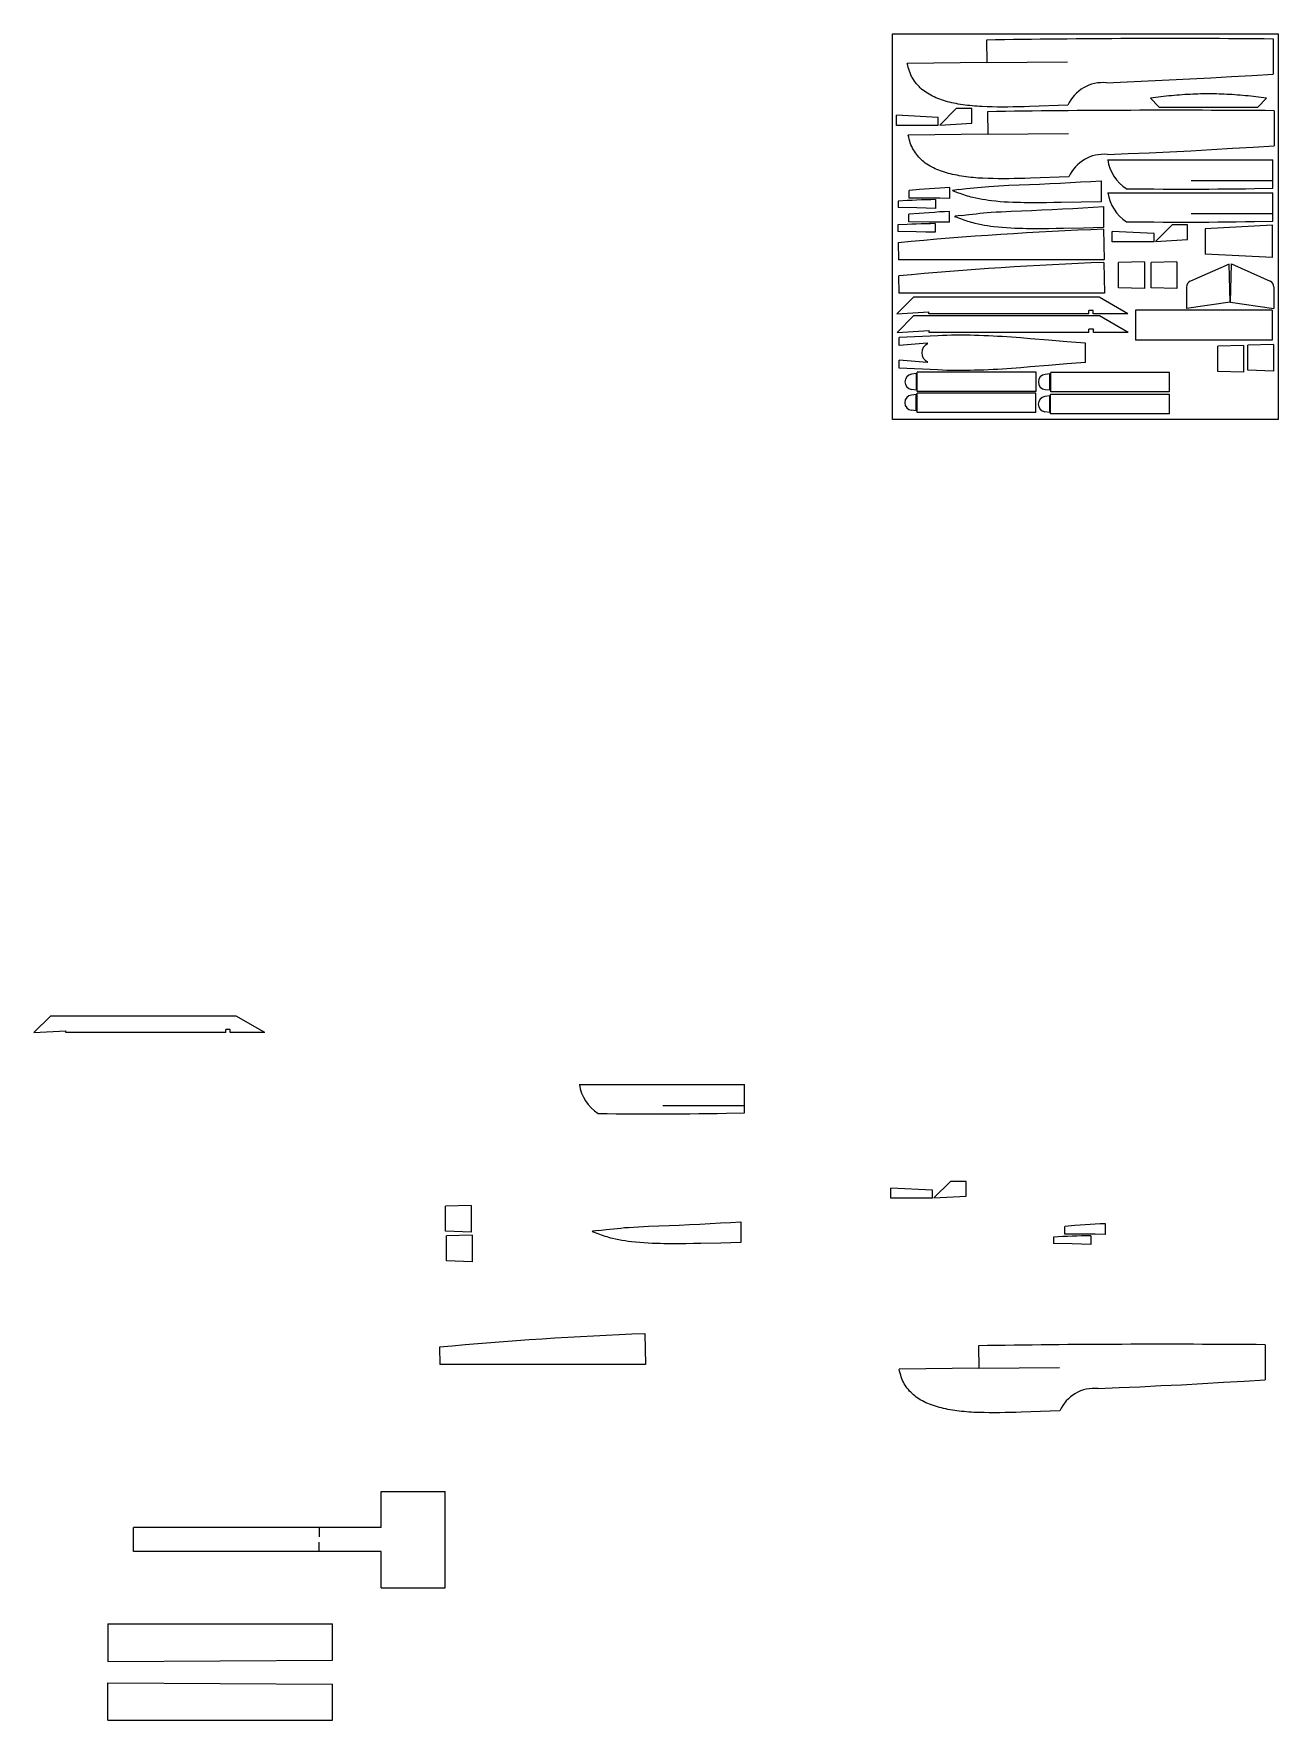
# Model space of a CAD drawing. Header units: inches. Extents: x 28 to 145, y 0 to 158.
import ezdxf

# ---------------------------------------------------------------- set-up
doc = ezdxf.new("R2010")
doc.units = ezdxf.units.IN
doc.header["$MEASUREMENT"] = 0

msp = doc.modelspace()

# ---------------------------------------------------------------- linework, layer by layer
for p, q in [((144.12, 157.12), (144.12, 153.85)), ((144.21, 150.42), (144.21, 147.15)), ((128.07, 143.89), (128.07, 141.94)), ((128.28, 141.48), (128.28, 139.52)), ((132.1, 136.34), (132.1, 133.84)), ((135.14, 136.34), (135.14, 133.84)), ((141.35, 128.53), (141.35, 126.03)), ((144.15, 128.63), (144.15, 126.13)), ((69.27, 48.3), (69.27, 45.81)), ((94.44, 46.78), (94.44, 44.83)), ((69.38, 45.53), (69.38, 43.04)), ((143.36, 35.3), (143.36, 32.03)), ((60.87, 21.63), (66.86, 21.63)), ((55.1, 18.26), (55.1, 17.39)), ((55.1, 16.01), (55.09, 16.89)), ((60.87, 12.64), (66.86, 12.64)), ((35.36, 9.26), (35.36, 5.76)), ((35.36, 9.26), (56.33, 9.26)), ((35.36, 5.76), (56.33, 5.89)), ((35.36, 0.27), (35.36, 3.77)), ((35.36, 3.77), (56.33, 3.64)), ((35.36, 0.27), (56.33, 0.27))]:
    msp.add_line(p, q)
msp.add_lwpolyline([(108.6, 157.61), (144.6, 157.61), (144.6, 121.61), (108.6, 121.61)], close=True)
at = {"color": 7, "lineweight": -3}
for points in [[(117.37, 157.02), (117.41, 154.93)], [(117.41, 154.93), (109.98, 154.84)], [(121.37, 150.82), (120.87, 150.8), (120.36, 150.79), (119.86, 150.78), (119.36, 150.77), (118.87, 150.77), (118.38, 150.77), (117.9, 150.78), (117.42, 150.79), (116.95, 150.81), (116.72, 150.83), (116.49, 150.84), (116.26, 150.86), (116.03, 150.88), (115.81, 150.9), (115.59, 150.93), (115.37, 150.96), (115.16, 150.98), (114.94, 151.02), (114.73, 151.05), (114.53, 151.09), (114.32, 151.13), (114.12, 151.17), (113.93, 151.22), (113.73, 151.27), (113.54, 151.32), (113.36, 151.38), (113.17, 151.44), (113, 151.5), (112.82, 151.57), (112.65, 151.64), (112.48, 151.72), (112.32, 151.79), (112.16, 151.88), (112.01, 151.96), (111.86, 152.05), (111.71, 152.15), (111.58, 152.24), (111.44, 152.35), (111.31, 152.45), (111.19, 152.57), (111.07, 152.68), (110.95, 152.8), (110.84, 152.93), (110.74, 153.06), (110.64, 153.2), (110.55, 153.34), (110.46, 153.48), (110.38, 153.63), (110.3, 153.79), (110.23, 153.95), (110.17, 154.12), (110.12, 154.29), (110.06, 154.47), (110.02, 154.65), (109.98, 154.84)], [(117.41, 154.93), (124.93, 155)], [(128.56, 153.04), (130.5, 153.12), (132.45, 153.21), (134.4, 153.3), (136.34, 153.4), (138.29, 153.5), (140.23, 153.61), (142.17, 153.72), (144.12, 153.85)], [(143.49, 151.59), (143.25, 151.62), (143, 151.66), (142.76, 151.69), (142.51, 151.72), (142.27, 151.75), (142.02, 151.78), (141.78, 151.81), (141.53, 151.83), (141.29, 151.85), (141.04, 151.87), (140.8, 151.89), (140.55, 151.91), (140.3, 151.93), (140.06, 151.94), (139.81, 151.95), (139.56, 151.97), (139.32, 151.97), (139.07, 151.98), (138.82, 151.99), (138.58, 151.99), (138.33, 152), (137.84, 152), (137.59, 151.99), (137.34, 151.99), (137.1, 151.98), (136.85, 151.97), (136.61, 151.97), (136.36, 151.95), (136.11, 151.94), (135.87, 151.93), (135.62, 151.91), (135.37, 151.89), (135.13, 151.87), (134.88, 151.85), (134.64, 151.83), (134.39, 151.81), (134.14, 151.78), (133.9, 151.75), (133.65, 151.72), (133.41, 151.69), (133.17, 151.66), (132.68, 151.59)], [(133.49, 150.77), (132.68, 151.59)], [(142.68, 150.77), (143.49, 151.59)], [(112.87, 149.06), (108.97, 149.06), (108.97, 150)], [(112.87, 149.81), (108.97, 150)], [(112.87, 149.06), (112.87, 149.81)], [(113, 149.09), (114.55, 150.64)], [(116, 150.64), (114.55, 150.64)], [(116, 149.27), (116, 150.64)], [(117.46, 150.33), (117.5, 148.23)], [(124.96, 150.95), (121.37, 150.82)], [(133.49, 150.77), (142.68, 150.77)], [(117.5, 148.23), (110.07, 148.15)], [(121.46, 144.13), (120.95, 144.11), (120.45, 144.1), (119.95, 144.09), (119.45, 144.08), (118.96, 144.08), (118.47, 144.08), (117.98, 144.09), (117.51, 144.1), (117.04, 144.12), (116.8, 144.13), (116.57, 144.15), (116.35, 144.17), (116.12, 144.19), (115.9, 144.21), (115.68, 144.23), (115.46, 144.26), (115.24, 144.29), (115.03, 144.32), (114.82, 144.36), (114.62, 144.4), (114.41, 144.44), (114.21, 144.48), (114.01, 144.53), (113.82, 144.58), (113.63, 144.63), (113.44, 144.69), (113.26, 144.75), (113.08, 144.81), (112.91, 144.88), (112.74, 144.95), (112.57, 145.02), (112.41, 145.1), (112.25, 145.18), (112.1, 145.27), (111.95, 145.36), (111.8, 145.45), (111.66, 145.55), (111.53, 145.65), (111.4, 145.76), (111.27, 145.87), (111.15, 145.99), (111.04, 146.11), (110.93, 146.24), (110.83, 146.37), (110.73, 146.5), (110.64, 146.64), (110.55, 146.79), (110.47, 146.94), (110.39, 147.1), (110.32, 147.26), (110.26, 147.42), (110.2, 147.6), (110.15, 147.78), (110.11, 147.96), (110.07, 148.15)], [(113, 149.09), (116, 149.27)], [(117.5, 148.23), (125.02, 148.3)], [(128.65, 146.35), (130.59, 146.43), (132.54, 146.51), (134.48, 146.6), (136.43, 146.7), (138.37, 146.81), (140.32, 146.92), (142.26, 147.03), (144.21, 147.15)], [(128.67, 145.85), (144.1, 145.85)], [(144.1, 143.2), (144.1, 145.85)], [(113.95, 143.26), (113.48, 143.23), (113, 143.2), (112.53, 143.17), (112.06, 143.14), (111.58, 143.11), (111.11, 143.07), (110.16, 143)], [(113.95, 142.25), (113.95, 143.26)], [(114.8, 143.07), (115.5, 143.16), (116.19, 143.23), (116.54, 143.27), (116.88, 143.3), (117.23, 143.34), (117.58, 143.36), (118.05, 143.4), (118.52, 143.42), (118.99, 143.45), (119.46, 143.47), (120.41, 143.5), (121.37, 143.54), (122.32, 143.58), (123.28, 143.63), (124.24, 143.67), (125.2, 143.72), (126.15, 143.78), (127.11, 143.83), (128.07, 143.89)], [(125.05, 144.25), (121.46, 144.13)], [(130.41, 143.15), (131.27, 143.14), (132.12, 143.13), (132.98, 143.13), (133.84, 143.12), (134.69, 143.12), (136.4, 143.12), (137.26, 143.12), (138.11, 143.12), (138.97, 143.13), (139.82, 143.14), (140.68, 143.14), (141.54, 143.15), (142.39, 143.17), (144.1, 143.2)], [(136.46, 143.91), (144.1, 143.91)], [(112.6, 142.13), (112.16, 142.12), (111.73, 142.11), (111.29, 142.1), (110.85, 142.08), (110.42, 142.06), (109.98, 142.04), (109.11, 142)], [(109.11, 142), (109.11, 141.39)], [(110.16, 142.28), (110.16, 143)], [(113.95, 142.25), (113, 142.26), (112.06, 142.27), (110.16, 142.28)], [(112.6, 142.13), (112.6, 141.32)], [(114.75, 142.75), (114.23, 142.94)], [(114.8, 143.07), (114.24, 143)], [(128.07, 141.94), (126.21, 141.9), (124.34, 141.86), (123.65, 141.85), (122.96, 141.84), (122.27, 141.83), (121.58, 141.83), (121.23, 141.83), (120.89, 141.84), (120.54, 141.85), (120.2, 141.85), (119.81, 141.87), (119.42, 141.89), (119.02, 141.91), (118.63, 141.94), (118.24, 141.98), (117.85, 142.02), (117.56, 142.05), (117.26, 142.1), (116.97, 142.14), (116.68, 142.2), (116.38, 142.26), (116.1, 142.33), (115.92, 142.37), (115.75, 142.42), (115.58, 142.47), (115.41, 142.52), (115.25, 142.57), (115.08, 142.63), (114.91, 142.69), (114.75, 142.75)], [(128.68, 142.77), (144.1, 142.77)], [(144.1, 140.12), (144.1, 142.77)], [(112.6, 141.32), (111.73, 141.34), (110.86, 141.36), (109.11, 141.39)], [(113.92, 141.03), (113.45, 141), (112.97, 140.98), (112.5, 140.94), (112.02, 140.91), (111.55, 140.88), (111.08, 140.84), (110.13, 140.77)], [(110.13, 140.06), (110.13, 140.77)], [(113.92, 140.02), (112.97, 140.03), (112.02, 140.04), (110.13, 140.06)], [(113.92, 140.02), (113.92, 141.03)], [(114.96, 140.34), (114.44, 140.52)], [(115.01, 140.66), (114.45, 140.59)], [(128.28, 139.52), (126.42, 139.48), (124.55, 139.45), (123.86, 139.43), (123.17, 139.42), (122.48, 139.42), (121.79, 139.42), (121.44, 139.42), (121.1, 139.42), (120.75, 139.43), (120.41, 139.44), (120.02, 139.45), (119.63, 139.47), (119.23, 139.5), (118.84, 139.52), (118.45, 139.56), (118.06, 139.6), (117.77, 139.64), (117.47, 139.68), (117.18, 139.73), (116.89, 139.78), (116.59, 139.84), (116.31, 139.91), (116.13, 139.96), (115.96, 140), (115.79, 140.05), (115.62, 140.1), (115.46, 140.16), (115.29, 140.21), (115.12, 140.27), (114.96, 140.34)], [(115.01, 140.66), (115.71, 140.74), (116.4, 140.82), (116.75, 140.86), (117.09, 140.89), (117.44, 140.92), (117.79, 140.95), (118.26, 140.98), (118.73, 141.01), (119.2, 141.03), (119.67, 141.05), (120.62, 141.09), (121.58, 141.13), (122.53, 141.17), (123.49, 141.21), (124.45, 141.26), (125.41, 141.31), (126.36, 141.36), (127.32, 141.42), (128.28, 141.48)], [(130.42, 140.07), (131.27, 140.06), (132.13, 140.05), (132.98, 140.05), (133.84, 140.04), (134.69, 140.04), (136.41, 140.04), (137.26, 140.04), (138.12, 140.04), (138.97, 140.05), (139.83, 140.06), (140.68, 140.07), (141.54, 140.08), (142.39, 140.09), (144.1, 140.12)], [(136.46, 140.83), (144.1, 140.83)], [(112.57, 139.91), (112.13, 139.89), (111.7, 139.88), (111.26, 139.87), (110.82, 139.85), (110.39, 139.83), (109.95, 139.81), (109.08, 139.77)], [(109.08, 139.77), (109.08, 139.17)], [(112.57, 139.09), (111.7, 139.11), (110.82, 139.13), (109.08, 139.17)], [(112.57, 139.91), (112.57, 139.09)], [(128.29, 139.38), (128.36, 136.51)], [(133, 138.21), (129.1, 138.21), (129.1, 139.16)], [(133, 138.96), (129.1, 139.16)], [(133, 138.21), (133, 138.96)], [(133.13, 138.24), (134.68, 139.79)], [(136.13, 139.79), (134.68, 139.79)], [(136.13, 138.42), (136.13, 139.79)], [(144.07, 139.74), (137.76, 139.42)], [(137.76, 139.42), (137.76, 137.05)], [(144.07, 136.74), (144.07, 139.74)], [(109.14, 138.12), (109.17, 136.51)], [(133.13, 138.24), (136.13, 138.42)], [(144.07, 136.74), (137.76, 137.05)], [(128.36, 136.51), (109.17, 136.51)], [(128.33, 136.28), (128.39, 133.41)], [(132.1, 136.34), (129.7, 136.26)], [(129.7, 133.92), (129.7, 136.26)], [(135.14, 136.34), (132.74, 136.26)], [(132.74, 133.92), (132.74, 136.26)], [(140, 136.12), (136.39, 134.53)], [(140.1, 132.57), (140, 136.12)], [(140.13, 132.58), (140.23, 136.13)], [(140.23, 136.13), (143.84, 134.53)], [(109.17, 135.02), (109.2, 133.41)], [(132.1, 133.84), (129.7, 133.92)], [(135.14, 133.84), (132.74, 133.92)], [(136.04, 133.97), (136.04, 131.97)], [(144.19, 133.98), (144.19, 131.98)], [(109, 131.49), (110.55, 133.04)], [(128.39, 133.41), (109.2, 133.41)], [(127.88, 133.04), (110.55, 133.04)], [(130.56, 131.49), (127.88, 133.04)], [(140.1, 132.57), (136.04, 131.97)], [(140.13, 132.58), (144.19, 131.98)], [(109, 131.49), (111.99, 131.67)], [(109.02, 129.75), (110.57, 131.3)], [(127.9, 131.3), (110.57, 131.3)], [(111.99, 131.49), (111.99, 131.67)], [(126.91, 131.49), (111.99, 131.49)], [(127.32, 131.79), (126.91, 131.79)], [(126.91, 131.49), (126.91, 131.79)], [(127.32, 131.49), (127.32, 131.79)], [(130.56, 131.49), (127.32, 131.49)], [(130.58, 129.75), (127.9, 131.3)], [(131.27, 131.83), (131.27, 129.01)], [(144.02, 131.83), (131.27, 131.83)], [(144.02, 131.83), (144.02, 129.01)], [(109.02, 129.75), (112.01, 129.93)], [(112.82, 129.44), (109.22, 129.26)], [(109.22, 128.53), (109.22, 129.26)], [(112.01, 129.75), (112.01, 129.93)], [(126.93, 129.75), (112.01, 129.75)], [(126.6, 128.74), (125.74, 128.8), (124.87, 128.87), (123.15, 129.01), (121.43, 129.16), (120.57, 129.23), (119.71, 129.29), (118.84, 129.35), (118.41, 129.38), (117.98, 129.4), (117.55, 129.42), (117.12, 129.44), (116.69, 129.46), (116.26, 129.47), (115.83, 129.48), (115.4, 129.49), (114.97, 129.49), (114.54, 129.49), (114.11, 129.48), (113.68, 129.47), (113.25, 129.46), (112.82, 129.44)], [(127.34, 130.05), (126.93, 130.05)], [(126.93, 129.75), (126.93, 130.05)], [(127.34, 129.75), (127.34, 130.05)], [(130.58, 129.75), (127.34, 129.75)], [(111.84, 128.73), (109.22, 128.53)], [(111.85, 128.67), (111.86, 128.67), (111.86, 128.68), (111.87, 128.69), (111.87, 128.69), (111.87, 128.7), (111.87, 128.71), (111.86, 128.72), (111.86, 128.72), (111.85, 128.73), (111.85, 128.73), (111.84, 128.73)], [(126.6, 126.94), (126.6, 128.74)], [(144.02, 129.01), (131.27, 129.01)], [(141.35, 128.53), (138.95, 128.45)], [(138.95, 126.11), (138.95, 128.45)], [(144.15, 128.63), (141.76, 128.55)], [(141.76, 126.21), (141.76, 128.55)], [(111.84, 126.95), (109.22, 127.15)], [(109.22, 126.41), (109.22, 127.15)], [(112.82, 126.24), (109.22, 126.41)], [(110.83, 125.91), (110.38, 125.85)], [(110.83, 124.37), (110.83, 125.91)], [(110.91, 124.23), (110.91, 126.03)], [(121.99, 126.03), (110.91, 126.03)], [(126.6, 126.94), (125.74, 126.88), (124.87, 126.81), (123.15, 126.66), (121.43, 126.52), (120.57, 126.45), (119.71, 126.38), (118.84, 126.32), (118.41, 126.3), (117.98, 126.28), (117.55, 126.25), (117.12, 126.23), (116.69, 126.22), (116.26, 126.21), (115.83, 126.2), (115.4, 126.19), (114.97, 126.19), (114.54, 126.19), (114.11, 126.2), (113.68, 126.2), (113.25, 126.22), (112.82, 126.24)], [(121.99, 124.23), (121.99, 126.03)], [(123.28, 125.89), (122.83, 125.83)], [(123.28, 124.35), (123.28, 125.89)], [(123.36, 124.21), (123.36, 126.01)], [(134.45, 126.01), (123.36, 126.01)], [(134.45, 124.21), (134.45, 126.01)], [(141.35, 126.03), (138.95, 126.11)], [(144.15, 126.13), (141.76, 126.21)], [(110.83, 124.37), (110.38, 124.42)], [(123.28, 124.35), (122.83, 124.4)], [(110.82, 123.96), (110.37, 123.9)], [(110.82, 122.42), (110.82, 123.96)], [(110.89, 122.28), (110.89, 124.08)], [(121.98, 124.08), (110.89, 124.08)], [(121.99, 124.23), (110.91, 124.23)], [(121.98, 122.28), (121.98, 124.08)], [(123.27, 123.82), (122.82, 123.77)], [(123.27, 122.28), (123.27, 123.82)], [(123.35, 122.15), (123.35, 123.94)], [(134.43, 123.94), (123.35, 123.94)], [(134.45, 124.21), (123.36, 124.21)], [(134.43, 122.15), (134.43, 123.94)], [(110.82, 122.42), (110.37, 122.48)], [(121.98, 122.28), (110.89, 122.28)], [(123.27, 122.28), (122.82, 122.34)], [(134.43, 122.15), (123.35, 122.15)], [(28.46, 64.42), (30.01, 65.97)], [(28.46, 64.42), (31.45, 64.6)], [(47.34, 65.97), (30.01, 65.97)], [(31.45, 64.42), (31.45, 64.6)], [(46.78, 64.72), (46.37, 64.72)], [(46.37, 64.42), (46.37, 64.72)], [(46.78, 64.42), (46.78, 64.72)], [(50.02, 64.42), (47.34, 65.97)], [(46.37, 64.42), (31.45, 64.42)], [(50.02, 64.42), (46.78, 64.42)], [(79.37, 59.58), (94.8, 59.58)], [(94.8, 56.93), (94.8, 59.58)], [(81.11, 56.88), (81.97, 56.87), (82.82, 56.86), (83.68, 56.86), (84.53, 56.85), (85.39, 56.85), (87.1, 56.85), (87.96, 56.85), (88.81, 56.85), (89.67, 56.86), (90.52, 56.87), (91.38, 56.87), (92.23, 56.88), (93.09, 56.9), (94.8, 56.93)], [(87.16, 57.64), (94.8, 57.64)], [(112.46, 49), (114.01, 50.55)], [(115.46, 50.55), (114.01, 50.55)], [(115.46, 49.18), (115.46, 50.55)], [(112.33, 48.97), (108.44, 48.97), (108.44, 49.92)], [(112.33, 49.72), (108.44, 49.92)], [(112.33, 48.97), (112.33, 49.72)], [(112.46, 49), (115.46, 49.18)], [(69.27, 48.3), (66.87, 48.23)], [(66.87, 45.89), (66.87, 48.23)], [(69.27, 45.81), (66.87, 45.89)], [(81.12, 45.64), (80.61, 45.83)], [(81.18, 45.96), (80.62, 45.89)], [(94.44, 44.83), (92.58, 44.79), (90.72, 44.75), (90.03, 44.74), (89.34, 44.73), (88.65, 44.72), (87.96, 44.72), (87.61, 44.72), (87.26, 44.73), (86.92, 44.74), (86.57, 44.74), (86.18, 44.76), (85.79, 44.78), (85.4, 44.8), (85.01, 44.83), (84.62, 44.87), (84.23, 44.91), (83.93, 44.94), (83.64, 44.99), (83.34, 45.03), (83.05, 45.09), (82.76, 45.15), (82.47, 45.22), (82.3, 45.26), (82.13, 45.31), (81.96, 45.36), (81.79, 45.41), (81.62, 45.46), (81.45, 45.52), (81.29, 45.58), (81.12, 45.64)], [(81.18, 45.96), (81.87, 46.05), (82.56, 46.12), (82.91, 46.16), (83.26, 46.19), (83.6, 46.23), (83.95, 46.25), (84.42, 46.29), (84.89, 46.31), (85.37, 46.34), (85.84, 46.36), (86.78, 46.39), (87.74, 46.43), (88.7, 46.47), (89.66, 46.52), (90.61, 46.56), (91.57, 46.61), (92.53, 46.67), (93.49, 46.72), (94.44, 46.78)], [(128.46, 46.6), (127.99, 46.58), (127.52, 46.55), (127.04, 46.52), (126.57, 46.49), (126.1, 46.45), (125.62, 46.42), (124.68, 46.34)], [(124.68, 45.63), (124.68, 46.34)], [(128.46, 45.59), (127.52, 45.61), (126.57, 45.62), (124.68, 45.63)], [(128.46, 45.59), (128.46, 46.6)], [(69.38, 45.53), (66.99, 45.46)], [(66.99, 43.12), (66.99, 45.46)], [(127.11, 45.48), (126.68, 45.47), (126.24, 45.46), (125.8, 45.44), (125.37, 45.42), (124.93, 45.41), (124.5, 45.39), (123.62, 45.34)], [(123.62, 45.34), (123.62, 44.74)], [(127.11, 44.66), (126.24, 44.69), (125.37, 44.71), (123.62, 44.74)], [(127.11, 45.48), (127.11, 44.66)], [(69.38, 43.04), (66.99, 43.12)], [(85.48, 36.34), (85.55, 33.46)], [(66.32, 35.07), (66.36, 33.46)], [(116.61, 35.21), (116.65, 33.12)], [(85.55, 33.46), (66.36, 33.46)], [(116.65, 33.12), (109.22, 33.03)], [(116.65, 33.12), (124.18, 33.19)], [(120.61, 29.01), (120.11, 28.99), (119.6, 28.98), (119.1, 28.97), (118.6, 28.96), (118.11, 28.96), (117.62, 28.96), (117.14, 28.97), (116.66, 28.98), (116.19, 29), (115.96, 29.01), (115.73, 29.03), (115.5, 29.05), (115.27, 29.07), (115.05, 29.09), (114.83, 29.11), (114.61, 29.14), (114.4, 29.17), (114.18, 29.2), (113.97, 29.24), (113.77, 29.28), (113.56, 29.32), (113.36, 29.36), (113.17, 29.41), (112.97, 29.46), (112.78, 29.51), (112.6, 29.57), (112.41, 29.63), (112.24, 29.69), (112.06, 29.76), (111.89, 29.83), (111.72, 29.9), (111.56, 29.98), (111.4, 30.06), (111.25, 30.15), (111.1, 30.24), (110.95, 30.33), (110.82, 30.43), (110.68, 30.54), (110.55, 30.64), (110.43, 30.75), (110.31, 30.87), (110.19, 30.99), (110.08, 31.12), (109.98, 31.25), (109.88, 31.38), (109.79, 31.53), (109.7, 31.67), (109.62, 31.82), (109.54, 31.98), (109.47, 32.14), (109.41, 32.31), (109.36, 32.48), (109.3, 32.66), (109.26, 32.84), (109.22, 33.03)], [(127.8, 31.23), (129.75, 31.31), (131.69, 31.39), (133.64, 31.49), (135.58, 31.58), (137.53, 31.69), (139.47, 31.8), (141.42, 31.91), (143.36, 32.03)], [(124.21, 29.13), (120.61, 29.01)], [(60.87, 18.26), (60.87, 21.63)], [(66.86, 12.64), (66.86, 21.63)], [(60.87, 18.26), (37.77, 18.26)], [(37.77, 16.01), (37.77, 18.26)], [(60.87, 16.01), (37.77, 16.01)], [(60.87, 12.64), (60.87, 16.01)], [(56.33, 5.89), (56.33, 9.26)], [(56.33, 0.27), (56.33, 3.64)]]:
    msp.add_lwpolyline(points, dxfattribs=at)
for centre, radius, start, end in [((134.49, -915.72), 1072.88, 89.48571, 90.91408), ((128.2, 149.52), 3.53, 84.1874, 156.2596), ((134.58, -922.41), 1072.88, 89.48571, 90.91408), ((128.29, 142.83), 3.53, 84.1874, 156.2596), ((132.56, 146.45), 3.93, 188.6973, 236.9197), ((114.24, 142.97), 0.0349, 95.1188, 253.7456), ((132.57, 143.37), 3.93, 188.6973, 236.9197), ((114.45, 140.55), 0.0349, 95.1188, 253.7456), ((141.5, -205.92), 345.55, 92.191, 95.3748), ((141.54, -209.02), 345.55, 92.191, 95.3748), ((136.64, 133.97), 0.607, 114.8444, 180.1229), ((143.59, 133.99), 0.597, 359.3471, 65.5924), ((112.24, 127.84), 0.919, 115.0292, 244.9708), ((111.84, 126.98), 0.0299, 266.4824, 63.8804), ((110.47, 125.14), 0.719, 97.3817, 262.6183), ((122.93, 125.12), 0.719, 97.3817, 262.6183), ((110.46, 123.19), 0.719, 97.3817, 262.6183), ((122.91, 123.05), 0.719, 97.3817, 262.6183), ((83.26, 60.18), 3.93, 188.6973, 236.9197), ((80.62, 45.86), 0.0349, 95.1188, 253.7456), ((98.69, -308.96), 345.55, 92.191, 95.3748), ((133.73, -1037.53), 1072.88, 89.48571, 90.91408), ((127.44, 27.71), 3.53, 84.1874, 156.2596)]:
    msp.add_arc(centre, radius, start, end, dxfattribs=at)

doc.saveas('drawing.dxf')
